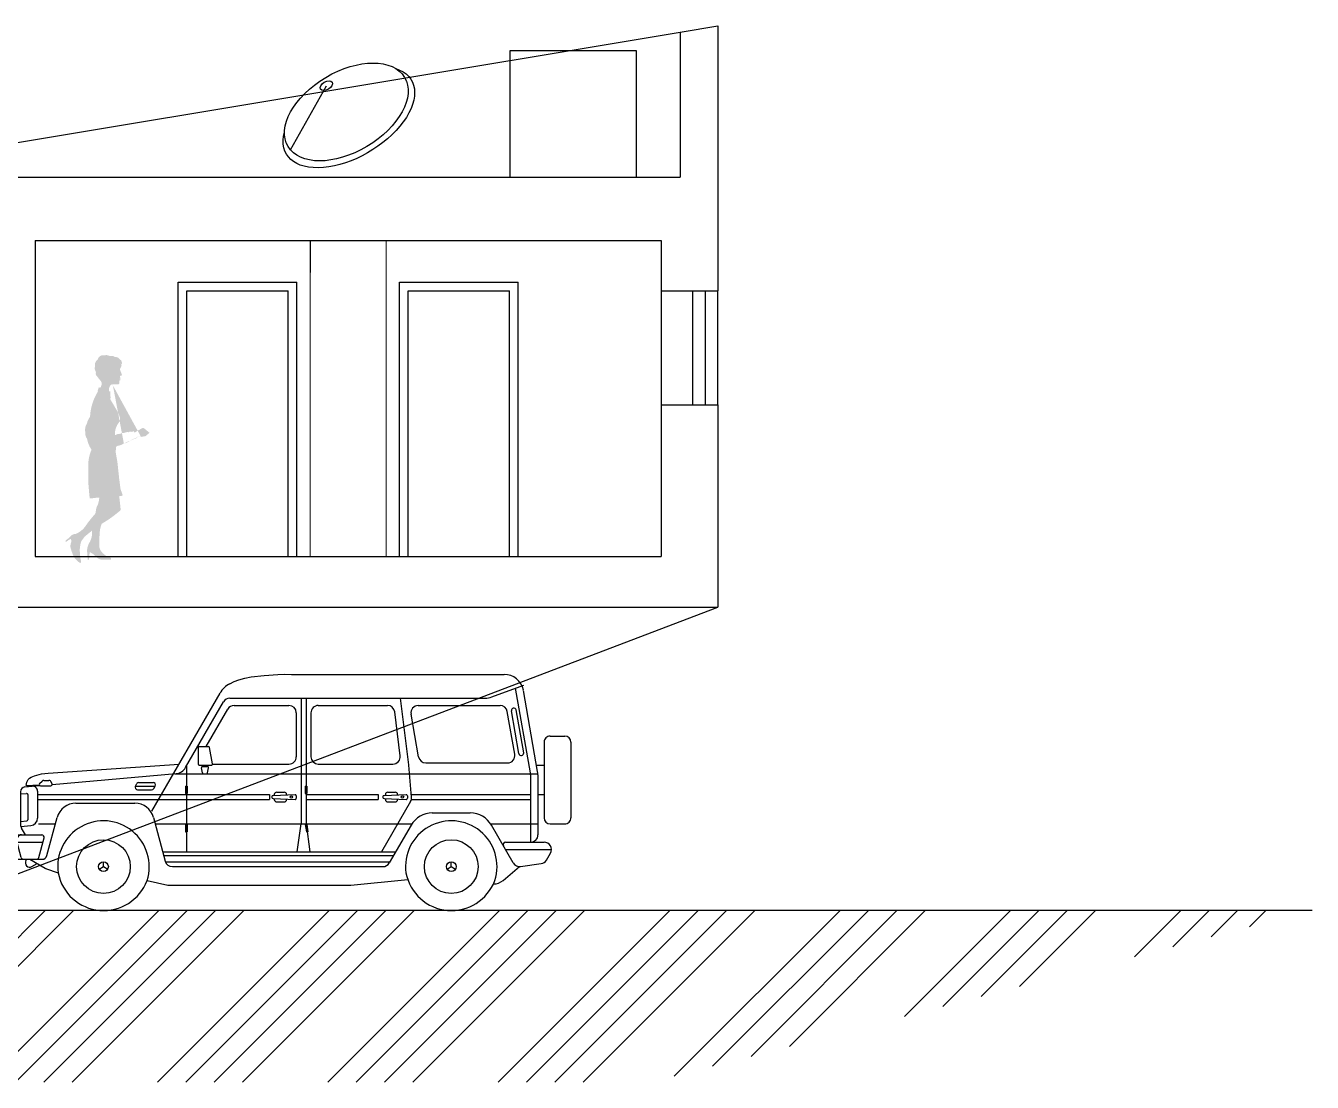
# Model space of a CAD drawing. Header units: millimetres. Extents: x 589 to 1175, y -455 to -172.
# Drawn here: x 613.16 to 623.34, y -180.35 to -172 of the extents above; entities that cross this region are included whole.
import ezdxf

# ---------------------------------------------------------------- set-up
doc = ezdxf.new("R2010")
doc.units = ezdxf.units.MM
doc.linetypes.add('DASHED', pattern=[19.049999999999997, 12.7, -6.35])
for name, color, linetype in [('pohled', 4, 'Continuous'), ('SRAFA', 251, 'Continuous'), ('stafaz', 252, 'Continuous'), ('ZARIZOVAKY', 251, 'Continuous'), ('ZDIVO', 1, 'Continuous')]:
    doc.layers.add(name, color=color, linetype=linetype)

# ---------------------------------------------------------------- blocks, each defined once
blk = doc.blocks.new('SYM_AUTO_MERCEDES_GELAEN-S')
at = {"linetype": 'Continuous'}
for p, q in [((225.980706045597, 186.7672075080814), (394.1060278864223, 186.7672075080814)), ((384.2765114364494, 168.874655958979), (409.7369345027256, 178.1415323244771)), ((414.8912323737889, 109.0277653754338), (403.1282292603044, 175.7393533318649)), ((420.5953804121349, 110.0335954692749), (409.3156423818851, 174.0045754727278)), ((115.5400423936921, 78.54543945969438), (169.4307460555586, 171.8868752443262)), ((142.1485736932395, 113.0532561609884), (172.1685247238246, 165.0493079988173)), ((177.1834900121444, 167.9461854854873), (378.9918339246771, 167.9461854854873)), ((233.5803198118019, 167.9461854854873), (233.5803198118019, 68.53008163718879)), ((237.4401617910572, 167.9461854854873), (237.4401617910572, 68.53008163718879)), ((318.649295292616, 115.1411907639249), (312.0486709524207, 167.9458754268887)), ((158.5038934678343, 129.7971956315968), (175.512739253617, 159.257413377069)), ((180.5272394540389, 162.1541358344396), (223.9283506668492, 162.1541358344396)), ((229.7180748784074, 156.3619311540927), (229.7180748784074, 121.6161444783773)), ((241.3000037703126, 156.3619311540927), (241.3000037703126, 121.6161444783773)), ((247.0921696933347, 162.1541358344396), (301.822957749431, 162.1541358344396)), ((311.9130590728603, 122.3329999583281), (307.56946754381, 157.0817321907302)), ((326.4306227762598, 121.5738214796691), (320.4736219507598, 155.3578063825439)), ((326.1768010559852, 162.1541358344396), (390.8636288489434, 162.1541358344396)), ((402.5231499051469, 123.5870319603443), (396.5666141675448, 157.3686914237296)), ((405.7558208540949, 124.1569196645613), (399.799246359168, 157.9385791279466)), ((409.5693090728603, 124.7576581993384), (403.6004097486393, 158.6089258181082)), ((425.654180234831, 133.1980733702824), (425.654180234831, 73.35614372431475)), ((430.4801648073073, 138.0241354574084), (442.0620549418876, 138.0241354574084)), ((446.8880782716888, 133.1980733702824), (446.8880782716888, 73.35614372431475)), ((151.9954534247337, 128.8339985950625), (151.9954534247337, 115.9631561087993)), ((152.9615960179546, 129.8001411882835), (160.1368945919828, 129.8001411882835)), ((163.3570856823373, 116.1302776934419), (161.0877280418981, 129.0005000625078)), ((33.47939108708033, 108.582056139954), (137.0632251030387, 115.825335061724)), ((142.7746982757766, 114.1390813732669), (142.7746982757766, 46.33004100711002)), ((152.9615960179546, 114.9991839257685), (162.4062134750971, 114.9991839257685)), ((155.4744271729403, 109.0240446722507), (154.7935772477512, 112.8855144591487)), ((155.7421627728268, 114.0189336663115), (159.3451599604713, 114.0189336663115)), ((156.2677120974447, 114.9991839257685), (156.2677120974447, 114.0189336663115)), ((158.0986081221462, 114.9991839257685), (158.0986081221462, 114.0189336663115)), ((159.6155310584458, 109.0220292913598), (160.2960709250363, 112.8813286680677)), ((163.410105702697, 115.8239397980303), (223.9283506668492, 115.8239397980303)), ((247.0921696933347, 115.8239397980303), (306.1658904039593, 115.8239397980303)), ((320.9306483250883, 89.6577846040279), (318.6701273547091, 114.9382574111447)), ((332.1338793961349, 116.7900823912513), (396.8206296744435, 116.7900823912513)), ((419.744153287018, 114.8602776735981), (425.654180234831, 114.8602776735981)), ((26.74112010777141, 100.3357376517303), (28.75560958016578, 102.3503433960991)), ((30.12009995793125, 102.9154251920379), (34.13547508170664, 102.9154251920379)), ((36.61303707110215, 99.68756015136813), (134.6319781168083, 108.2631608712994)), ((133.7895489044266, 108.2268840152638), (420.8046312088615, 108.2268840152638)), ((415.0359909820077, 107.3526737965262), (415.0359909820077, 54.05220543440947)), ((420.8281956623547, 107.3526737965262), (420.8281956623547, 59.84192964596766)), ((11.58429308871943, 93.96093286462396), (11.58429308871943, 68.08235702081808)), ((11.58572710973792, 92.2087917239655), (16.32760828734544, 92.62365012888517)), ((15.11016319996349, 97.806279604395), (26.90622631152307, 98.83830964981735)), ((16.10979212183269, 98.93117220009646), (26.52597819767154, 99.2950259655473)), ((17.26801601688306, 98.97303011090673), (17.26801601688306, 97.99510529093915)), ((17.37405605760244, 91.66339864903749), (17.37405605760244, 71.796238914785)), ((25.09614297025224, 94.46756861472764), (25.09614297025224, 73.01911002764236)), ((25.09614297025224, 91.69393942099906), (208.4841768415497, 91.69393942099906)), ((27.42197003296047, 98.68793122949893), (35.64828974157484, 98.68793122949893)), ((36.55486232654082, 99.98335605442745), (35.94234156501706, 101.6661990983)), ((102.5124265285145, 98.44996125507753), (118.1168231346379, 98.44996125507753)), ((102.5129303737372, 98.44980622577823), (103.6275522783602, 100.3803860899279)), ((104.1832160443667, 95.55618435439351), (115.3291637893229, 95.55618435439351)), ((105.2977216770152, 101.346063595251), (116.4437469366211, 101.346063595251)), ((117.0030926484858, 96.51907133232925), (118.1177145531088, 98.44949616717963)), ((142.195004968379, 98.44996125507753), (142.195004968379, 92.66008201422004)), ((142.195004968379, 98.44996125507753), (143.3543140685244, 98.44996125507753)), ((142.195004968379, 92.66008201422004), (143.3543140685244, 92.66008201422004)), ((143.3543140685244, 98.44996125507753), (143.3543140685244, 92.66008201422004)), ((208.4841768415497, 91.69393942099906), (208.4841768415497, 87.83417495639337)), ((211.3486532046665, 91.0524281805067), (228.7216240571738, 91.65905782865717)), ((212.3463442602945, 91.69393942099906), (212.3463442602945, 91.08839497794368)), ((214.2763040072469, 93.62389916795156), (220.0683924156194, 93.62389916795156)), ((221.9983134052471, 91.69393942099906), (221.9983134052471, 91.42542867461609)), ((236.8604297263349, 98.44996125507753), (236.8604297263349, 92.66008201422004)), ((236.8604297263349, 98.44996125507753), (238.0174521443157, 98.44996125507753)), ((236.8604297263349, 92.66008201422004), (238.0174521443157, 92.66008201422004)), ((237.4401617910572, 91.69393942099906), (294.3907368691424, 91.69393942099906)), ((238.0174521443157, 98.44996125507753), (238.0174521443157, 92.66008201422004)), ((294.3907368691424, 91.69393942099906), (294.3907368691424, 87.83417495639337)), ((299.1820917718882, 91.0519630926088), (316.5573105492354, 91.65874777005857)), ((300.180480459363, 91.69393942099906), (300.180480459363, 91.08839497794368)), ((302.1104014489907, 93.62389916795156), (307.9025673720128, 93.62389916795156)), ((309.8325077403029, 91.69393942099906), (309.8325077403029, 91.42542867461609)), ((320.7475587226181, 91.69393942099906), (415.0383164214972, 91.69393942099906)), ((420.8281956623547, 91.69393942099906), (425.654180234831, 91.69393942099906)), ((25.09614297025224, 87.83417495639337), (208.4841768415497, 87.83417495639337)), ((55.45894129623346, 84.9380726162199), (101.9752112491244, 84.9380726162199)), ((210.416384513342, 90.08923114397237), (210.416384513342, 89.43888323342006)), ((211.3482656314182, 88.47382584529416), (228.723561923415, 87.8671961971437)), ((212.3463442602945, 88.43971939944875), (212.3463442602945, 87.83417495639337)), ((214.2763040072469, 85.90421520944088), (220.0683924156194, 85.90421520944088)), ((221.9983134052471, 88.10284073207565), (221.9983134052471, 87.83417495639337)), ((229.7204003178969, 90.69493061632706), (229.7204003178969, 88.83333879036468)), ((237.4401617910572, 87.83417495639337), (294.3907368691424, 87.83417495639337)), ((320.1793182047062, 86.2454346971943), (297.133243931037, 46.32849071411705)), ((298.2505788483978, 90.08923114397237), (298.2505788483978, 89.43888323342006)), ((299.184010259467, 88.47429093319205), (316.5569423546495, 87.8675062557423)), ((300.180480459363, 88.43971939944875), (300.180480459363, 87.83417495639337)), ((302.1104014489907, 85.90421520944088), (307.9025673720128, 85.90421520944088)), ((309.8325077403029, 88.10284073207565), (309.8325077403029, 87.83417495639337)), ((317.5545752742902, 90.69493061632706), (317.5545752742902, 88.83333879036468)), ((321.0939523132356, 87.83417495639337), (415.0383164214972, 87.83417495639337)), ((32.47976216521113, 43.39905707459464), (40.54256472039164, 73.48977898030905)), ((116.8921691848386, 73.49086418540413), (126.1234663261479, 39.03916809045575)), ((337.2520554404618, 77.21606321821974), (367.3462267480856, 77.21606321821974)), ((11.58444811801872, 70.40407580709494), (16.49538874650998, 70.83366199544786)), ((11.79176104850408, 66.54756695777449), (19.81072906930827, 67.24922956639422)), ((15.44793328580755, 59.84130952877047), (12.36335407501335, 65.18392924115516)), ((25.8101304081661, 68.53008163718879), (39.2112506126758, 68.53008163718879)), ((118.2229019326821, 68.53008163718879), (321.0939523132356, 68.53008163718879)), ((142.195004968379, 68.0116636603385), (142.195004968379, 62.21961400929085)), ((142.195004968379, 68.0116636603385), (143.3543140685244, 68.0116636603385)), ((142.195004968379, 62.21961400929085), (143.3543140685244, 62.21961400929085)), ((143.3543140685244, 68.0116636603385), (143.3543140685244, 62.21961400929085)), ((230.4624480589836, 46.32988597781073), (233.5822576780431, 68.5286863734951)), ((236.8670959862046, 67.92050643235167), (238.0151267048262, 68.0818919329202)), ((236.8670959862046, 67.92050643235167), (237.6731708279011, 62.18473241694895)), ((237.4404718496558, 68.529151461393), (240.5605527699891, 46.32802562621916)), ((237.6731708279011, 62.18473241694895), (238.8212790611724, 62.34611791751747)), ((238.0151267048262, 68.0818919329202), (238.8212790611724, 62.34611791751747)), ((320.5379009739809, 67.56285383887273), (303.2628505026422, 37.641423927991)), ((383.5067522081134, 68.53008163718879), (420.8281956623547, 68.53008163718879)), ((401.3398112636104, 37.64111386939241), (384.0647801709341, 67.56223372167554)), ((430.4801648073073, 68.53008163718879), (442.0620549418876, 68.53008163718879)), ((0, 59.84192964596766), (0, 47.296183600331)), ((0.002364196814284326, 59.84192964596766), (28.37160200580628, 59.84192964596766)), ((0.002364196814284326, 59.84192964596766), (28.37160200580628, 59.84192964596766)), ((0.002364196814284326, 54.05220543440947), (29.33538040221298, 54.05220543440947)), ((6.111410007600157, 41.97030705227043), (2.624646037103845, 54.98300134739065)), ((12.24243122156143, 41.96891178857675), (8.755667251065114, 54.98160608369697)), ((26.10003519785212, 41.96875675927745), (30.23815476934617, 57.41246549667915)), ((395.2088675642988, 54.05220543440947), (425.654180234831, 54.05220543440947)), ((0.002364196814284326, 47.296183600331), (4.684636608841979, 47.296183600331)), ((124.1705622428994, 46.33004100711002), (308.2772731884145, 46.33004100711002)), ((124.9458250113606, 43.43393866693655), (306.6041776117352, 43.43393866693655)), ((395.2088675642988, 48.26000075406252), (431.4463074005283, 48.26000075406252)), ((427.5248412748023, 39.91229310409833), (430.6718585358885, 45.36312326739255)), ((7.976567507446368, 40.53799135606237), (28.7486332616974, 40.53799135606237)), ((15.87810083403283, 39.5363470533023), (16.45659266436082, 40.53845644396026)), ((18.98391905883077, 40.53783632676307), (31.1589900498475, 33.50849783802341)), ((20.6224624804291, 34.78888482092008), (24.78147225000347, 37.19013363773647)), ((31.46439776946325, 33.36649099986705), (41.36689426208039, 29.76221482050336)), ((73.87766228715098, 32.81660207525941), (77.22032652395042, 34.7467168515112)), ((77.2159857035701, 34.74811211520488), (77.2159857035701, 38.60803160910987)), ((77.22083036917314, 34.74609673431402), (80.56574253081239, 32.81520681156574)), ((126.2583030592118, 38.60803160910987), (303.7057885893971, 38.60803160910987)), ((131.7182411938397, 34.74811211520488), (298.2458310761068, 34.74811211520488)), ((348.9563799641622, 32.81474172366784), (352.3010983391774, 34.74594170501472)), ((352.2979977531914, 34.74811211520488), (352.2979977531914, 38.60803160910987)), ((352.3006332512795, 34.74501152921894), (355.643491274703, 32.81536184086503)), ((393.245654032647, 23.7497135058549), (406.3510170914222, 34.74640679291261)), ((407.1603475484039, 34.80469780944841), (423.3152919536569, 37.07525692695715)), ((111.701323156466, 23.75777502941836), (128.0675724966613, 20.17225739526965)), ((272.8463732817793, 20.17380768826262), (317.8772106247905, 24.48424232592566)), ((128.0680375845592, 20.17349762966403), (272.8480786040716, 20.17349762966403))]:
    blk.add_line(p, q, dxfattribs=at)
for points in [[(177.2245340191334, 179.3600626169541), (180.6782767488793, 181.0109696251714), (184.234028757563, 182.3960013850938), (189.1210173593128, 183.7948307526536), (194.1260607724775, 184.7662443420507), (204.3132685732542, 185.9188871823264), (215.1542736864926, 186.6552763539887), (220.5660752236887, 186.8120109755783), (225.980706045597, 186.7672075080814)], [(16.10866815941279, 98.93303255168802), (16.56743861335842, 101.4958218983722), (17.05946285200333, 102.6945084405392), (17.74876187400409, 103.7494828222575), (18.77559843789998, 104.7157804447778), (20.00602722909808, 105.4693778686622), (22.79155492154774, 106.5748918019515), (28.12006696769636, 108.0445695592902), (30.78362535892384, 108.4555522317274), (33.47803458071148, 108.5803508176617)]]:
    blk.add_lwpolyline(points, dxfattribs=at)
for centre, radius in [((225.8582328991521, 89.76413470334586), 0.9652000029695863), ((313.6923109622334, 89.76413470334586), 0.9652000029695863), ((77.2159857035701, 34.74811211520488), 21.23439219274929), ((352.2979977531914, 34.74811211520488), 21.23439219274929), ((352.2979977531914, 34.74811211520488), 21.23439219274929), ((77.2159857035701, 34.74811211520488), 3.860800011878345), ((352.2979977531914, 34.74811211520488), 3.860800011878345)]:
    blk.add_circle(centre, radius, dxfattribs=at)
for centre, radius, start, end in [((394.1060278864223, 171.3230336827818), 15.44318066885097, 10.58865017120036, 89.99845205153657), ((186.1403465363726, 162.2389368611553), 19.30398068072931, 117.5070116130063, 149.9996011929692), ((177.1834900121444, 162.1541358344396), 5.791200017817518, 89.99812420245641, 149.9990001363223), ((378.9918339246771, 183.3880338712974), 15.44318066885097, 270.0002192492988, 290.00021525239), ((180.5272394540389, 156.3619311540927), 5.791200017817518, 89.99567216454437, 149.9978116834067), ((223.9283506668492, 156.3619311540927), 5.791200017817518, 0, 89.99998201391065), ((247.0921696933347, 156.3619311540927), 5.791200017817518, 89.99998201391065, 180.0000050089563), ((301.822957749431, 156.3619311540927), 5.791200017817518, 7.124487934083438, 89.99571997586857), ((326.1768010559852, 156.3619311540927), 5.791200017817518, 89.99862280626583, 190.0002079161771), ((390.8636288489434, 156.3619311540927), 5.791200017817518, 9.999910062860065, 89.99949024029041), ((401.6984715475348, 158.2729773265309), 1.930400005939173, 11.7287308333069, 191.349306881038), ((430.4801648073073, 133.1980733702824), 4.826000014847931, 89.99998201391065, 180.0000050089563), ((442.0620549418876, 133.1980733702824), 4.826000014847931, 0, 89.99998201391065), ((152.9615960179546, 128.8339985950625), 0.9652000029695863, 89.99998201391065, 180.0000050089563), ((160.1368945919828, 128.8339985950625), 0.9652000029695863, 9.997420458907595, 89.98512635246588), ((306.1658904039593, 121.6161444783773), 5.791200017817518, 270.0043173628008, 367.1244983788829), ((396.8206296744435, 122.5799616321088), 5.791200017817518, 270.0046998533943, 369.9991883967579), ((407.6556274023341, 124.491007804547), 1.930400005939173, 189.2990070356052, 367.9220732286437), ((133.7871459502875, 117.8788531602165), 9.652000029695863, 275.0027044389295, 330.0011908058131), ((152.9615960179546, 115.9631561087993), 0.9652000029695863, 180.0000050089563, 270.0000006832453), ((155.7421627728268, 113.0527910730905), 0.9652000029695863, 89.98474386187236, 190.0025984823866), ((159.3451599604713, 113.0527910730905), 0.9652000029695863, 350.0033178279253, 449.9810314266874), ((162.4062134750971, 115.9631561087993), 0.9652000029695863, 270.0126228728315, 369.9978223589239), ((223.9283506668492, 121.6161444783773), 5.791200017817518, 270.0000006832453, 360.0000100179126), ((247.0921696933347, 121.6161444783773), 5.791200017817518, 180.0000050089563, 270.0000006832453), ((312.9005569520595, 114.424335283974), 5.791200017817518, 5.108971253885783, 7.124321021335595), ((332.1338793961349, 122.5799616321088), 5.791200017817518, 190.0002079161771, 270.0009022682158), ((30.12009995793125, 100.9854654450854), 1.930400005939173, 89.98905371123864, 134.9922002655905), ((34.13547508170664, 100.9854654450854), 1.930400005939173, 19.99860947468974, 89.99594537211118), ((156.42320648464, 109.1930266084848), 0.9652000029695863, 190.0003991614738, 270.0022136645364), ((158.6641937633077, 109.1930266084848), 0.9652000029695863, 270.0042080797741, 350.0007223560407), ((405.3839830797302, 107.3526737965262), 9.652000029695863, 359.9999280556426, 369.9998987364316), ((405.3839830797302, 107.3526737965262), 15.44318066885097, 359.9999280556426, 369.9998987364316), ((15.44413506797477, 93.96093286462396), 3.860800011878345, 95.00000833544016, 180.0002099146314), ((16.41027766119575, 91.66339864903749), 0.9652000029695863, 359.9989991499155, 455.0000729948662), ((21.23630099099689, 94.46756861472764), 3.860800011878345, 359.9997914518592, 455.0000183533528), ((27.42197003296047, 99.65407382271991), 0.9652000029695863, 134.9895091710575, 270.0148085333659), ((35.64828974157484, 99.65407382271991), 0.9652000029695863, 270.0210923074023, 379.9928206619971), ((104.1832160443667, 97.48614410134601), 1.930400005939173, 149.9996011929692, 270.000711022919), ((105.2977216770152, 99.4161038482985), 1.930400005939173, 89.9969220891625, 149.9983990796753), ((115.3291637893229, 97.48614410134601), 1.930400005939173, 270.0109016651606, 330.0055074853685), ((116.4437469366211, 99.4161038482985), 1.930400005939173, 330.0067095986624, 449.9866595025634), ((214.2763040072469, 91.69393942099906), 1.930400005939173, 89.99998201391065, 180.0000050089563), ((220.0683924156194, 91.69393942099906), 1.930400005939173, 0, 89.99998201391065), ((228.7543352393256, 90.69493061632706), 0.9652000029695863, 359.9982888102418, 452.0000353453431), ((302.1104014489907, 91.69393942099906), 1.930400005939173, 89.99998201391065, 180.0000050089563), ((307.9025673720128, 91.69393942099906), 1.930400005939173, 0, 89.99998201391065), ((316.5883939237445, 90.69493061632706), 0.9652000029695863, 359.9982888102418, 452.0000353453431), ((55.45657709941918, 69.4938987909203), 15.44318066885097, 89.99829495718566, 164.999611855666), ((101.9752112491244, 69.4938987909203), 15.44318066885097, 14.99991162495382, 89.9996541648305), ((211.3802791817231, 90.08923114397237), 0.9652000029695863, 92.00003215761964, 180.0014939901954), ((211.3802791817231, 89.43888323342006), 0.9652000029695863, 180.0001142919831, 268.0000120112389), ((214.2763040072469, 87.83417495639337), 1.930400005939173, 180.0000050089563, 270.0000006832453), ((220.0683924156194, 87.83417495639337), 1.930400005939173, 270.0000006832453, 360.0000100179126), ((228.7543352393256, 88.83333879036468), 0.9652000029695863, 268.0000939735089, 359.9982888102418), ((299.2143184874796, 90.08923114397237), 0.9652000029695863, 92.00003215761964, 180.0014939901954), ((299.2143184874796, 89.43888323342006), 0.9652000029695863, 180.0001142919831, 268.0000120112389), ((302.1104014489907, 87.83417495639337), 1.930400005939173, 180.0000050089563, 270.0000006832453), ((307.9025673720128, 87.83417495639337), 1.930400005939173, 270.0000006832453, 360.0000100179126), ((316.5883939237445, 88.83333879036468), 0.9652000029695863, 268.0000939735089, 359.9982888102418), ((315.1628220020559, 89.14432756475513), 5.791200017817518, 330.0008083152195, 365.109264724649), ((16.41027766119575, 71.796238914785), 0.9652000029695863, 274.9999177217481, 359.9982888102418), ((19.30401580455494, 73.01911002764236), 5.791200017817518, 274.9999996840181, 359.9997914518592), ((337.2520554404618, 57.91196989901516), 19.30398068072931, 90.00106801398869, 150.0005027779397), ((367.3462267480856, 57.91196989901516), 19.30398068072931, 29.99946124988162, 89.99889601383262), ((430.4801648073073, 73.35614372431475), 4.826000014847931, 180.0000050089563, 270.0000006832453), ((442.0620549418876, 73.35614372431475), 4.826000014847931, 270.0000006832453, 360.0000100179126), ((17.37405605760244, 68.08235702081808), 5.791200017817518, 180.0001142919831, 210.0001082966199), ((77.2159857035701, 34.74811211520488), 36.19537844946392, 342.324819162997, 547.9160266899953), ((352.2979977531914, 34.74811211520488), 36.19537844946392, 342.324819162997, 547.9160266899953), ((6.352984413230226, 55.98201015206266), 3.860800011878345, 89.9943471078454, 195.0015046528922), ((12.48443195776456, 55.98201015206266), 3.860800011878345, 89.9943471078454, 195.0015046528922), ((28.37160200580628, 57.91196989901516), 1.930400005939173, 345.003619355476, 449.9862223704566), ((395.2088675642988, 52.12224568745697), 1.930400005939173, 89.99856133456329, 210.0007093532669), ((415.0359909820077, 59.84192964596766), 5.791200017817518, 270.0000006832453, 360.0000100179126), ((425.654180234831, 48.26000075406252), 5.791200017817518, 330.0000160132758, 449.9999920318234), ((7.974203310632084, 42.47027654250432), 1.930400005939173, 195.0024062378626, 270.0091804574898), ((14.10568961249125, 42.47027654250432), 1.930400005939173, 195.0024062378626, 270.0091804574898), ((24.23367622093635, 42.47027654250432), 1.930400005939173, 270.0020224192397, 345.0005047892145), ((28.7486332616974, 44.40008126015753), 3.860800011878345, 270.0044812873409, 345.0011878081315), ((18.88454527798118, 37.79970884257358), 3.474720131807151, 149.9992050419974, 300.0014153672296), ((32.12307850485279, 35.18172906533952), 1.930400005939173, 240.0095962642031, 250.0104138884492), ((131.7182411938397, 40.53799135606237), 5.791200017817518, 195.0000020112748, 270.0000006832453), ((298.2458310761068, 40.53799135606237), 5.791200017817518, 270.0028147211834, 330.0014093718665), ((406.3524898697655, 40.53799135606237), 5.791200017817518, 210.0020070892092, 278.0000100127845), ((422.5082869361647, 42.80948064936689), 5.791200017817518, 278.0036163526663, 330.0018191832166), ((77.38093687802245, 36.6709405143897), 36.6707854850904, 190.8593091099813, 339.3814994043418), ((352.4629489276438, 36.6709405143897), 36.6707854850904, 190.8593091099813, 339.3814994043418), ((385.7996355447209, 32.62498586132791), 11.58239034630383, 269.1951038706944, 310.0000200101845)]:
    blk.add_arc(centre, radius, start, end, dxfattribs=at)

msp = doc.modelspace()

# ---------------------------------------------------------------- hatches: boundary and pattern name
at = {"layer": 'SRAFA'}
h = msp.add_hatch(dxfattribs=at)
h.set_pattern_fill('ANSI34,_O', color=256, scale=0.05)
h.set_pattern_definition([(45, (-50.03300886821467, 0), (-0.6735192090801866, 0.6735192090801867), []), (45, (-49.80850236821467, 0), (-0.6735192090801866, 0.6735192090801867), []), (45, (-49.58399586821466, 0), (-0.6735192090801866, 0.6735192090801867), []), (45, (-49.35948886821466, 0), (-0.6735192090801866, 0.6735192090801867), [])])
h.paths.add_polyline_path([(611.7897442312711, -179.1961678181692), (607.889744231271, -179.1961678181692), (607.889744231271, -178.1461678181692), (599.889744231271, -178.1461678181692), (599.889744231271, -178.9461678181692), (599.3397442312712, -178.9461678181692), (599.3397442312712, -178.1461678181692), (599.3064108979379, -177.9461678181693), (588.9397442312713, -177.9461678181692), (595.2352332329192, -180.3542224617321), (618.1122427612365, -180.3542224617321), (623.3397442312713, -178.9961678181692), (612.3397442312712, -178.9961678181692), (612.3397442312712, -179.9961678181692), (611.7897442312711, -179.9961678181692)])
at = {"layer": 'stafaz'}
h = msp.add_hatch(color=256, dxfattribs=at)
edge = h.paths.add_edge_path()
edge.add_arc((614.0926307765646, -175.1896388393841), 0.01028382336285581, 51.12748004988645, 119.8247126812855)
edge.add_line((614.0875161355541, -175.1807170979462), (614.0268090331426, -175.2155191640939))
edge.add_line((614.0268090331426, -175.2155191640939), (614.0242501240998, -175.2172816127266))
edge.add_line((614.0242501240998, -175.2172816127266), (614.0197495038371, -175.2054527227981))
edge.add_line((614.0197495038371, -175.2054527227981), (614.0071740064493, -175.2092326428972))
edge.add_line((614.0071740064493, -175.2092326428972), (614.0085434479149, -175.213127896616))
edge.add_arc((613.9938176983449, -175.2371614728698), 0.02818617547550026, 58.5035442501736, 122.9141452245325)
edge.add_arc((613.9688047719326, -175.2641559935653), 0.05157620989337796, 79.16306626598474, 121.96363823138)
edge.add_arc((613.9340082795904, -175.2606927733848), 0.04098401266637072, 79.46546820672393, 123.573742406634)
edge.add_arc((613.9048022066943, -175.2741477640764), 0.04804920557306866, 82.1753408077949, 125.1554831773065)
edge.add_arc((613.8717128616161, -175.2674181752052), 0.03300362912025683, 80.54299031923844, 93.87441986696327)
edge.add_ellipse((614.0219770922702, -175.230398830732), major_axis=(0, 0.152549150352668), ratio=1, start_angle=51.31472039925711, end_angle=91.53677271756072, ccw=False)
edge.add_arc((613.8519775801612, -175.1070074756351), 0.05813163758922323, 331.158849216357, 381.6409537806142)
edge.add_arc((613.5221683693051, -175.2378609519235), 0.4129509547384177, 21.64095378061416, 30.13666484102525)
edge.add_line((613.8793008738182, -175.0305330347499), (613.8280054922031, -174.9435411840803))
edge.add_line((613.8280054922031, -174.9435411840803), (613.8356587416081, -174.9480089741271))
edge.add_line((613.8356587416081, -174.9480089741271), (613.8339351887532, -174.8910884825525))
edge.add_line((613.8339351887532, -174.8910884825525), (613.8228657734542, -174.8895059351132))
edge.add_ellipse((613.8947835521356, -174.8816588371381), major_axis=(0, 0.07234461857714071), ratio=1, start_angle=64.24320006475591, end_angle=96.22702744849101, ccw=False)
edge.add_ellipse((613.8566497074987, -174.863654075816), major_axis=(0, 0.03017758121630218), ratio=1, start_angle=368.1617816006164, end_angle=423.56876440195146, ccw=False)
edge.add_line((613.8523654359849, -174.8337821588091), (613.8705368751432, -174.8349680797999))
edge.add_line((613.8705368751432, -174.8349680797999), (613.8899502578222, -174.8359157350285))
edge.add_line((613.8899502578222, -174.8359157350285), (613.8983664747027, -174.8351671047219))
edge.add_arc((613.8980964185446, -174.8321310919298), 0.003047999999882433, 275.0831345999006, 297.9501973519523)
edge.add_arc((613.8934947034529, -174.8234583467536), 0.01286595756202403, 297.9501973416517, 385.54502342511)
edge.add_ellipse((613.9148965507027, -174.8131923700992), major_axis=(0, 0.01087073709722447), ratio=1, start_angle=23.96996790658028, end_angle=115.72177112997011, ccw=False)
edge.add_arc((613.9088437424969, -174.7980087418462), 0.005499525912215008, 287.3116352409625, 321.5131491497555)
edge.add_arc((613.9124644581186, -174.7990675726867), 0.002460705699389315, 286.1400894201717, 427.480637509294)
edge.add_arc((613.8788081842647, -174.9083149374981), 0.116764206714937, 72.76373273556298, 75.1565606011703)
edge.add_ellipse((613.9188026075806, -174.792694878244), major_axis=(0, 0.01045086190401302), ratio=1, start_angle=61.52968477948639, end_angle=105.26952816552301, ccw=False)
edge.add_ellipse((613.9059614449286, -174.8023822054254), major_axis=(0, 0.01511757530912936), ratio=1, start_angle=341.6141448065662, end_angle=346.0120634013562, ccw=False)
edge.add_arc((613.9125065489113, -174.7780189441289), 0.01017373547148671, 259.9419695084731, 300.2158209846836)
edge.add_arc((613.9129718738575, -174.7883200034665), 0.004893361121689614, 17.96845878544547, 80.66030844182943)
edge.add_ellipse((613.9202752042045, -174.7747452153724), major_axis=(0, 0.01090263107914395), ratio=1, start_angle=54.092846305525825, end_angle=143.3425080380452, ccw=False)
edge.add_line((613.9114444173099, -174.7683511112698), (613.9217280733135, -174.7646995252069))
edge.add_line((613.9217280733135, -174.7646995252069), (613.923718458346, -174.7633716757298))
edge.add_line((613.923718458346, -174.7633716757298), (613.9253771125402, -174.7623757886211))
edge.add_line((613.9253771125402, -174.7623757886211), (613.9260405742177, -174.7607159767747))
edge.add_line((613.9260405742177, -174.7607159767747), (613.9247136508627, -174.7573963530811))
edge.add_line((613.9247136508627, -174.7573963530811), (613.909475405291, -174.7170661583284))
edge.add_ellipse((613.9123266682698, -174.7159888452705), major_axis=(0, 0.003048000000000142), ratio=1, start_angle=64.21386508795808, end_angle=110.6984272591964, ccw=False)
edge.add_line((613.9095821757135, -174.7146629249844), (613.915090911825, -174.7032605160937))
edge.add_ellipse((614.0040412002625, -174.7525695992279), major_axis=(0, 0.1017031931295991), ratio=1, start_angle=415.3296565672393, end_angle=420.99845622198114, ccw=False)
edge.add_arc((613.8843497784299, -174.6881976155517), 0.03663129635522555, 349.7509175825178, 404.2563797614054)
edge.add_ellipse((613.8700317168903, -174.7053533621372), major_axis=(0, 0.05890345791080815), ratio=1, start_angle=280.6017863289542, end_angle=316.48951374909467, ccw=False)
edge.add_arc((613.8849742548625, -174.6969548887298), 0.04302458552665595, 3.249357957577481, 28.37935151665868)
edge.add_arc((613.9119906418516, -174.667266139413), 0.01424106275010295, 319.5527563318924, 380.7550148180585)
edge.add_line((613.9253075193953, -174.6622194929285), (613.919510300381, -174.6458672831339))
edge.add_arc((613.8974029137842, -174.6680689352759), 0.03133129266364829, 45.12189408564613, 67.02695503123932)
edge.add_arc((613.8740232620728, -174.6592415614266), 0.04084976593513884, 29.34477142599059, 95.48780641563818)
edge.add_arc((613.8404231704133, -174.6617769134562), 0.05241907521711254, 55.49605072839884, 103.8964967679996)
edge.add_arc((613.801959166213, -174.6546548489257), 0.05083968654026313, 59.40644481879826, 107.1221661281733)
edge.add_arc((613.7759395853552, -174.6463463692697), 0.04176669762452144, 74.65624937455854, 168.3910438120467)
edge.add_arc((613.7632288670573, -174.6815941091625), 0.05196989680119713, 122.8643855932325, 194.0004608630952)
edge.add_arc((613.7478548310717, -174.7079395144044), 0.03766062098689137, 158.5495694378954, 216.5812408289038)
edge.add_arc((613.7767801454645, -174.7270845416231), 0.05925918435281793, 183.1916087253706, 195.9709851383301)
edge.add_arc((613.7397489903076, -174.7510967011902), 0.0213782256404927, 158.8687692081743, 211.508586009842)
edge.add_line((613.721522730573, -174.7622695248099), (613.7542434325676, -174.8042865394807))
edge.add_ellipse((613.7317820027554, -174.8302790061842), major_axis=(0, 0.03435293516597442), ratio=1, start_angle=240.2668991082804, end_angle=319.1680138076478, ccw=False)
edge.add_ellipse((613.7293477788887, -174.8397915565663), major_axis=(0, 0.03313036559077739), ratio=1, start_angle=224.1904146056425, end_angle=256.871402474809, ccw=False)
edge.add_line((613.7524411397515, -174.8635469308681), (613.74289104381, -174.8574029153458))
edge.add_line((613.74289104381, -174.8574029153458), (613.7327265617866, -174.8879195475036))
edge.add_line((613.7327265617866, -174.8879195475036), (613.7365089873463, -174.8901276400891))
edge.add_arc((614.0886178088938, -175.110959483686), 0.4156288312402538, 147.9053255401926, 177.2547034606424)
edge.add_arc((613.7821524302387, -175.1740254433187), 0.1367379151637393, 142.6413058712419, 167.726551558642)
edge.add_arc((613.7129193497883, -175.1890584959245), 0.07803577091989843, 145.5885796098523, 173.9653583734771)
edge.add_arc((613.7198653724215, -175.195116354679), 0.08574375424968082, 170.4255075539272, 189.5744924460728)
edge.add_arc((613.7254219475315, -175.2168826485829), 0.09041790633793888, 175.2390568044968, 213.6475322851645)
edge.add_arc((613.8596653046404, -175.2294050030321), 0.212855870804186, 190.1680253713732, 214.9835480747238)
edge.add_arc((613.9782102703318, -175.4779904273608), 0.3191059606072086, 156.6363599760948, 175.226232152861)
edge.add_arc((613.7012555696053, -175.4541684415224), 0.04113529345167623, 176.188375533398, 179.8335318610153)
edge.add_line((613.6601204497736, -175.4540489265044), (613.6596593155416, -175.6127638081487))
edge.add_line((613.6596593155416, -175.6127638081487), (613.6651751343395, -175.6800812970467))
edge.add_line((613.6651751343395, -175.6800812970467), (613.670175897051, -175.7320297603335))
edge.add_arc((613.676471260396, -175.7311985561799), 0.006350000000000562, 187.5215042439931, 280.8472012760294)
edge.add_line((613.6776662699219, -175.7374350978678), (613.7288031353535, -175.7310815195122))
edge.add_line((613.7288031353535, -175.7310815195122), (613.7466719916054, -175.7298320073621))
edge.add_line((613.7466719916054, -175.7298320073621), (613.7431028195076, -175.7576608940806))
edge.add_line((613.7431028195076, -175.7576608940806), (613.7364229548264, -175.7822441502829))
edge.add_line((613.7364229548264, -175.7822441502829), (613.722885229872, -175.8131849723793))
edge.add_line((613.722885229872, -175.8131849723793), (613.715624079962, -175.8565844465773))
edge.add_arc((613.8223369689238, -175.9457918845908), 0.1390884886231232, 140.1058106196511, 144.1969071982399)
edge.add_arc((614.3096486612174, -176.4104569674144), 0.8113515537163977, 137.7016896766596, 145.7843738333333)
edge.add_ellipse((613.4937261082257, -175.8556312133913), major_axis=(0, 0.1753405106107078), ratio=1, start_angle=202.3273285505484, end_angle=235.7843738333333, ccw=False)
edge.add_arc((613.559084146025, -176.0699244894284), 0.05211335945743379, 88.62185644305598, 137.7089058619546)
edge.add_ellipse((613.3605246509985, -175.8893056599671), major_axis=(0, 0.2163061529122255), ratio=1, start_angle=213.273608314841, end_angle=227.7089058619546, ccw=False)
edge.add_line((613.4791983760831, -176.0701506177691), (613.4810081183948, -176.082413301089))
edge.add_line((613.4810081183948, -176.082413301089), (613.4964544578158, -176.0718030087171))
edge.add_line((613.4964544578158, -176.0718030087171), (613.5009272805798, -176.0676781668406))
edge.add_line((613.5009272805798, -176.0676781668406), (613.5190253053031, -176.0582519793013))
edge.add_line((613.5190253053031, -176.0582519793013), (613.5229484131039, -176.0598836847001))
edge.add_line((613.5229484131039, -176.0598836847001), (613.5243602520429, -176.0664560846742))
edge.add_line((613.5243602520429, -176.0664560846742), (613.5261036771251, -176.0777703874371))
edge.add_line((613.5261036771251, -176.0777703874371), (613.5192252608447, -176.0978482384469))
edge.add_line((613.5192252608447, -176.0978482384469), (613.5179077021019, -176.1198597830596))
edge.add_line((613.5179077021019, -176.1198597830596), (613.5256492462129, -176.148861996772))
edge.add_line((613.5256492462129, -176.148861996772), (613.5375791670419, -176.183289438113))
edge.add_line((613.5375791670419, -176.183289438113), (613.5570237173285, -176.2162383874627))
edge.add_line((613.5570237173285, -176.2162383874627), (613.5864941659381, -176.2427681502457))
edge.add_line((613.5864941659381, -176.2427681502457), (613.5981971721137, -176.2467148858839))
edge.add_line((613.5981971721137, -176.2467148858839), (613.6019213282277, -176.2455014496097))
edge.add_line((613.6019213282277, -176.2455014496097), (613.6006613008792, -176.2274822190145))
edge.add_line((613.6006613008792, -176.2274822190145), (613.5945497245236, -176.1945539552142))
edge.add_line((613.5945497245236, -176.1945539552142), (613.5917835780408, -176.141378380057))
edge.add_line((613.5917835780408, -176.141378380057), (613.5973278677636, -176.0981048796009))
edge.add_line((613.5973278677636, -176.0981048796009), (613.6051461203995, -176.0737327263676))
edge.add_line((613.6051461203995, -176.0737327263676), (613.6312535674658, -176.0385514889756))
edge.add_line((613.6312535674658, -176.0385514889756), (613.6664463801405, -176.0101590359361))
edge.add_line((613.6664463801405, -176.0101590359361), (613.6889513966723, -175.9920133440953))
edge.add_ellipse((613.5367093237871, -176.00860808632), major_axis=(0, 0.1531438350897972), ratio=1, start_angle=239.0116618826386, end_angle=276.2208140758749, ccw=False)
edge.add_arc((613.7764501343979, -176.1525924927426), 0.1265116057038329, 149.0116618826386, 182.1460721622581)
edge.add_ellipse((613.0282317057097, -176.2282246130897), major_axis=(0, 0.6258240652465081), ratio=1, start_angle=270.6422624669397, end_angle=276.5045437706673, ccw=False)
edge.add_line((613.654016452402, -176.2212095258745), (613.66521083355, -176.2213594794219))
edge.add_line((613.66521083355, -176.2213594794219), (613.6698417539844, -176.1683336753684))
edge.add_ellipse((613.6742174328053, -176.1679874272611), major_axis=(0, 0.004389356774953454), ratio=1, start_angle=-26.99493614008668, end_angle=94.52439586984548, ccw=False)
edge.add_ellipse((613.6060228263402, -176.3018561259712), major_axis=(0, 0.1546269447661197), ratio=1, start_angle=311.68210539120264, end_angle=333.00506385991326, ccw=False)
edge.add_arc((613.7731738962982, -176.1530235748139), 0.06918236798137159, 221.6821053912026, 263.2072313925256)
edge.add_line((613.7649910996531, -176.2217203132994), (613.8403621714122, -176.2218993758859))
edge.add_line((613.8403621714122, -176.2218993758859), (613.8371619047728, -176.2052374240618))
edge.add_ellipse((613.8601868254843, -176.0907939671058), major_axis=(0, 0.1167366772426833), ratio=1, start_angle=133.6764345452924, end_angle=168.6245029401863, ccw=False)
edge.add_ellipse((613.825836890657, -176.1097728664916), major_axis=(0, 0.07941796718018325), ratio=1, start_angle=87.81631933259422, end_angle=140.9064874085493, ccw=False)
edge.add_ellipse((614.464907372522, -176.0877200689563), major_axis=(0, 0.7186826814833481), ratio=1, start_angle=84.34772454578058, end_angle=91.51705076864289, ccw=False)
edge.add_ellipse((613.9689053208156, -176.0196030798459), major_axis=(0, 0.2192025823932601), ratio=1, start_angle=428.1109300858583, end_angle=449.30295255477233, ccw=False)
edge.add_line((613.7655056246183, -175.9378819949605), (613.8082822727572, -175.9112861665042))
edge.add_arc((613.1913258223619, -174.9652387852773), 1.129442742776673, 303.1100259120078, 305.7220296740192)
edge.add_line((613.8507548151717, -175.8821871549542), (613.9098754784179, -175.8356017175918))
edge.add_arc((613.900710111621, -175.8239701306718), 0.01480870564250669, 308.2371262416089, 366.2439394887895)
edge.add_line((613.9154309697731, -175.8223595102707), (613.9040258279517, -175.7181180174764))
edge.add_line((613.9040258279517, -175.7181180174764), (613.9250989786331, -175.716399163455))
edge.add_arc((613.9245827485054, -175.7100701819843), 0.006350000000001203, 274.663068508787, 379.9521651715294)
edge.add_line((613.9305516077736, -175.7079033365715), (613.9147301290584, -175.6643210028758))
edge.add_line((613.9147301290584, -175.6643210028758), (613.9029356101971, -175.5739783550542))
edge.add_line((613.9029356101971, -175.5739783550542), (613.902970200246, -175.5734285770484))
edge.add_line((613.902970200246, -175.5734285770484), (613.8896435477143, -175.4489523518785))
edge.add_line((613.8896435477143, -175.4489523518785), (613.8763672197008, -175.3726763256498))
edge.add_line((613.8763672197008, -175.3726763256498), (613.8787493796042, -175.3285492443081))
edge.add_arc((613.8505529129941, -175.2614380922303), 0.07279386967657109, 292.7895049517318, 304.965528855527)
edge.add_arc((613.8775337117747, -175.2093093537603), 0.1127502323811959, 277.5098966816752, 304.1853903613995)
edge.add_arc((613.9266234204667, -175.2094649711069), 0.09419989882836, 278.7078689791671, 312.7722976930539)
edge.add_arc((613.9794143454644, -175.2079944927434), 0.07149803490939582, 278.9952900112119, 310.5031795219504)
edge.add_line((614.0258516216479, -175.2623594481518), (614.0275669421023, -175.2665455277491))
edge.add_line((614.0275669421023, -175.2665455277491), (614.0408221590312, -175.260837559609))
edge.add_line((614.0408221590312, -175.260837559609), (614.0383872201644, -175.2544378586443))
edge.add_line((614.0383872201644, -175.2544378586443), (614.0707518685547, -175.2420607312459))
edge.add_line((614.0707518685547, -175.2420607312459), (614.0746787188134, -175.2487233772315))
edge.add_arc((614.0772302641315, -175.2472195398048), 0.002961741128500069, 210.5143744440334, 278.928709207556)
edge.add_line((614.0776899423597, -175.2501453912089), (614.1118085372452, -175.2447850454162))
edge.add_line((614.1118085372452, -175.2447850454162), (614.1411236685187, -175.2200483081813))
edge.add_arc((614.1392136332331, -175.2177847543997), 0.002961741128501487, 310.1583916401246, 411.1274800498865)
edge.add_line((614.1410723915385, -175.2154789079002), (614.0990847984574, -175.1816324279296))
edge = h.paths.add_edge_path(flags=16)
edge.add_arc((613.6704070333406, -175.4531138487608), 0.01028382336285175, 176.3106371276835, 179.8335318610153)
edge.add_arc((613.6704070333406, -175.4531138487608), 0.01028382336285175, 176.3106371276835, 179.8335318610153, ccw=False)
edge = h.paths.add_edge_path(flags=17)
edge.add_arc((613.6806898893344, -175.4534617407333), 0.0205676467257035, 176.2712602218887, 179.8335318610153)
edge.add_arc((613.6806898893344, -175.4534617407333), 0.0205676467257035, 176.2712602218887, 179.8335318610153, ccw=False)
edge = h.paths.add_edge_path(flags=16)
edge.add_arc((613.8775337117747, -175.2093093537603), 0.1127502323811998, 304.1853903613995, 304.4463796983508)
edge.add_line((614.0707518685547, -175.2420607312459), (614.0720873815633, -175.2415499945162))
edge.add_line((613.8487560067713, -174.8335465969565), (613.8523654359849, -174.8337821588091))

# ---------------------------------------------------------------- linework, layer by layer
at = {"layer": 'pohled'}
for p, q in [((611.4566392191516, -173.1961678181692), (618.3397442312713, -172.0489836494826)), ((614.3697442312713, -176.1961678181692), (614.3697442312712, -174.0261678181692)), ((614.3697442312712, -174.0261678181692), (615.3097442312712, -174.0261678181692)), ((615.3097442312713, -176.1961678181692), (615.3097442312712, -174.0261678181692)), ((616.1197442312709, -176.1961678181692), (616.1197442312709, -174.0261678181692)), ((616.1197442312709, -174.0261678181692), (617.0597442312711, -174.0261678181693)), ((617.0597442312711, -176.1961678181692), (617.0597442312711, -174.0261678181693)), ((614.4397442312713, -176.1961678181692), (614.4397442312712, -174.0961678181692)), ((614.4397442312711, -174.0961678181692), (615.2397442312712, -174.0961678181692)), ((615.2397442312713, -176.1961678181692), (615.2397442312712, -174.0961678181692)), ((616.189744231271, -176.1961678181692), (616.189744231271, -174.0961678181692)), ((616.1897442312709, -174.0961678181692), (616.9897442312712, -174.0961678181692)), ((616.9897442312711, -176.1961678181692), (616.9897442312711, -174.0961678181692)), ((618.1897442312712, -174.0961678181692), (618.1897442312712, -174.9961678181692)), ((618.4397442312712, -174.9961678181692), (618.4397442312712, -174.0961678181692)), ((618.5397442312712, -174.9961678181692), (618.5397442312712, -174.0961678181692)), ((618.6397442312713, -174.9961678181692), (618.6397442312713, -174.0961678181692)), ((612.3397442312712, -178.9961678181692), (618.6397442312713, -176.5961678181692))]:
    msp.add_line(p, q, dxfattribs=at)
at = {"layer": 'stafaz', "linetype": 'Continuous'}
msp.add_line((615.2577993144974, -172.9805703126557), (615.5424155474544, -172.4731375682829), dxfattribs=at)
msp.add_lwpolyline([(616.9941461885664, -173.1961678181692), (617.9941461885664, -173.1961678181692), (617.9941461885664, -172.1961678181692), (616.9941461885664, -172.1961678181692)], close=True, dxfattribs=at)
for centre, major_axis in [((615.7003082304201, -172.6807995299956), (-0.461149085148122, -0.2736707489226546)), ((615.5424155474545, -172.473137568283), (-0.0461149085148122, -0.02736707489226546))]:
    msp.add_ellipse(centre, major_axis=major_axis, ratio=0.5935692060834993, dxfattribs=at)
at = {"layer": 'stafaz', "linetype": 'Continuous', "extrusion": (0, 0, -1)}
msp.add_ellipse((615.7207505504194, -172.7214496175924), major_axis=(0.4937566726151821, 0.2930218507031233), ratio=0.5543700197664656, start_param=5.823226930767236, end_param=9.944508933120957, dxfattribs=at)
at = {"layer": 'ZARIZOVAKY', "linetype": 'Continuous', "lineweight": 0}
for p, q in [((615.414744231271, -173.6961678181692), (615.4147442312711, -176.1961678181692)), ((616.0147442312708, -173.6961678181692), (616.014744231271, -176.1961678181692))]:
    msp.add_line(p, q, dxfattribs=at)
at = {"layer": 'ZDIVO'}
for p, q in [((618.3397442312713, -172.0489836494826), (618.6397442312713, -171.9989836494827)), ((618.3397442312713, -172.0489836494826), (618.3397442312713, -173.1961678181692)), ((618.6397442312713, -171.9989836494827), (618.6397442312713, -174.0961678181692)), ((611.456639219152, -173.1961678181692), (618.3397442312713, -173.1961678181692)), ((613.2397442312713, -173.6961678181692), (613.2397442312713, -176.1961678181692)), ((613.2397442312713, -173.6961678181692), (618.1897442312712, -173.6961678181692)), ((618.1897442312712, -173.6961678181692), (618.1897442312712, -174.0961678181692)), ((618.1897442312712, -174.0961678181692), (618.6397442312713, -174.0961678181692)), ((618.1897442312712, -174.9961678181692), (618.6397442312713, -174.9961678181692)), ((618.1897442312712, -174.9961678181692), (618.1897442312712, -176.1961678181692)), ((618.6397442312713, -174.9961678181692), (618.6397442312713, -176.5961678181692)), ((613.2397442312714, -176.1961678181692), (618.1897442312712, -176.1961678181692)), ((612.3397442312712, -176.5961678181692), (618.6397442312713, -176.5961678181692)), ((623.3397442312713, -178.9961678181692), (612.3397442312713, -178.9961678181692))]:
    msp.add_line(p, q, dxfattribs=at)
at = {"layer": 'ZDIVO', "linetype": 'DASHED', "ltscale": 0.02}
msp.add_line((615.4147442312711, -173.6961678181692), (615.4147442312711, -173.9961678181692), dxfattribs=at)

# ---------------------------------------------------------------- block references
at = {"layer": 'stafaz', "xscale": 0.01, "yscale": 0.01, "zscale": 0.01}
msp.add_blockref('SYM_AUTO_MERCEDES_GELAEN-S', (613.0073339307543, -178.9961678181692), dxfattribs=at)

doc.saveas('drawing.dxf')
